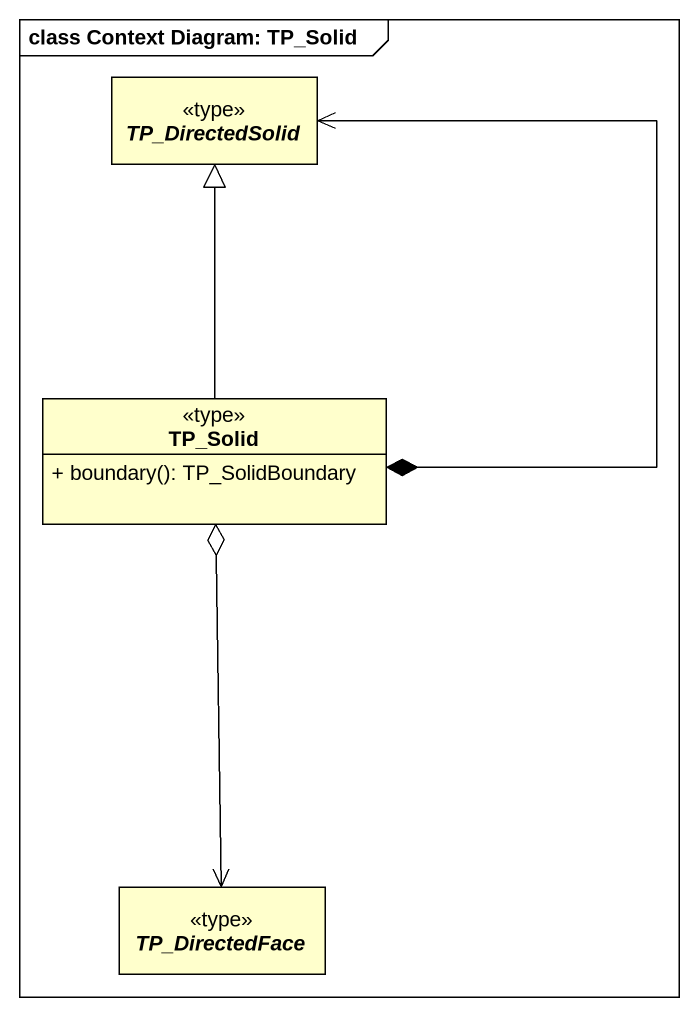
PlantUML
@startuml
mainframe class Context Diagram: TP_Solid
hide circle
hide empty members
skinparam classAttributeIconSize 0
abstract class TP_DirectedSolid <<type>>
class TP_Solid <<type>> {
  + boundary(): TP_SolidBoundary
}
abstract class TP_DirectedFace <<type>>
TP_Solid *-up-> TP_DirectedSolid
TP_Solid -up-|> TP_DirectedSolid
TP_DirectedFace <-up-o TP_Solid
@enduml
